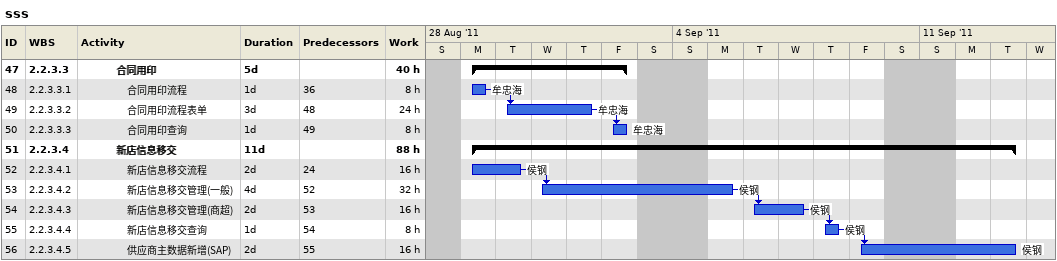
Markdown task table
sss

| ID | WBS | Task | Duration | Start | Finish | Predecessors | Resources | Work (h) |
|---|---|---|---|---|---|---|---|---|
| 47 | 2.2.3.3 | **合同用印** | 5d | 2011-08-29 | 2011-09-02 |  |  | 40 |
| 48 | 2.2.3.3.1 | 合同用印流程 | 1d | 2011-08-29 | 2011-08-29 | 36 | 牟忠海 | 8 |
| 49 | 2.2.3.3.2 | 合同用印流程表单 | 3d | 2011-08-30 | 2011-09-01 | 48 | 牟忠海 | 24 |
| 50 | 2.2.3.3.3 | 合同用印查询 | 1d | 2011-09-02 | 2011-09-02 | 49 | 牟忠海 | 8 |
| 51 | 2.2.3.4 | **新店信息移交** | 11d | 2011-08-29 | 2011-09-13 |  |  | 88 |
| 52 | 2.2.3.4.1 | 新店信息移交流程 | 2d | 2011-08-29 | 2011-08-30 | 24 | 侯钢 | 16 |
| 53 | 2.2.3.4.2 | 新店信息移交管理(一般) | 4d | 2011-08-31 | 2011-09-05 | 52 | 侯钢 | 32 |
| 54 | 2.2.3.4.3 | 新店信息移交管理(商超) | 2d | 2011-09-06 | 2011-09-07 | 53 | 侯钢 | 16 |
| 55 | 2.2.3.4.4 | 新店信息移交查询 | 1d | 2011-09-08 | 2011-09-08 | 54 | 侯钢 | 8 |
| 56 | 2.2.3.4.5 | 供应商主数据新增(SAP) | 2d | 2011-09-09 | 2011-09-13 | 55 | 侯钢 | 16 |
